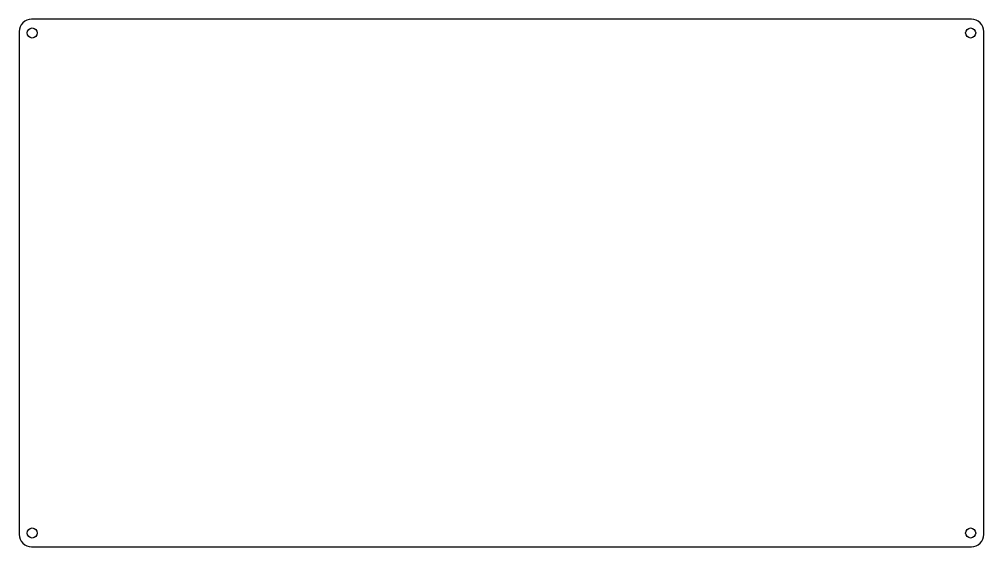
# Model space of a CAD drawing. Header units: inches. Extents: x -6 to 6, y 1.3 to 7.8.
import ezdxf

# ---------------------------------------------------------------- set-up
doc = ezdxf.new("R2010")
doc.units = ezdxf.units.IN
doc.layers.get('0').update_dxf_attribs({"linetype": 'CONTINUOUS'})

msp = doc.modelspace()

# ---------------------------------------------------------------- linework, layer by layer
msp.add_lwpolyline([(-5.98, 7.7), (-5.98, 1.46, 0.414214), (-5.83, 1.31), (5.83, 1.31, 0.414214), (5.98, 1.46), (5.98, 7.7, 0.414214), (5.83, 7.85), (-5.83, 7.85, 0.414214)], format="xyb", close=True)
for centre in [(-5.819, 7.68), (5.818, 7.68), (-5.819, 1.48), (5.818, 1.48)]:
    msp.add_circle(centre, 0.0625)

doc.saveas('drawing.dxf')
